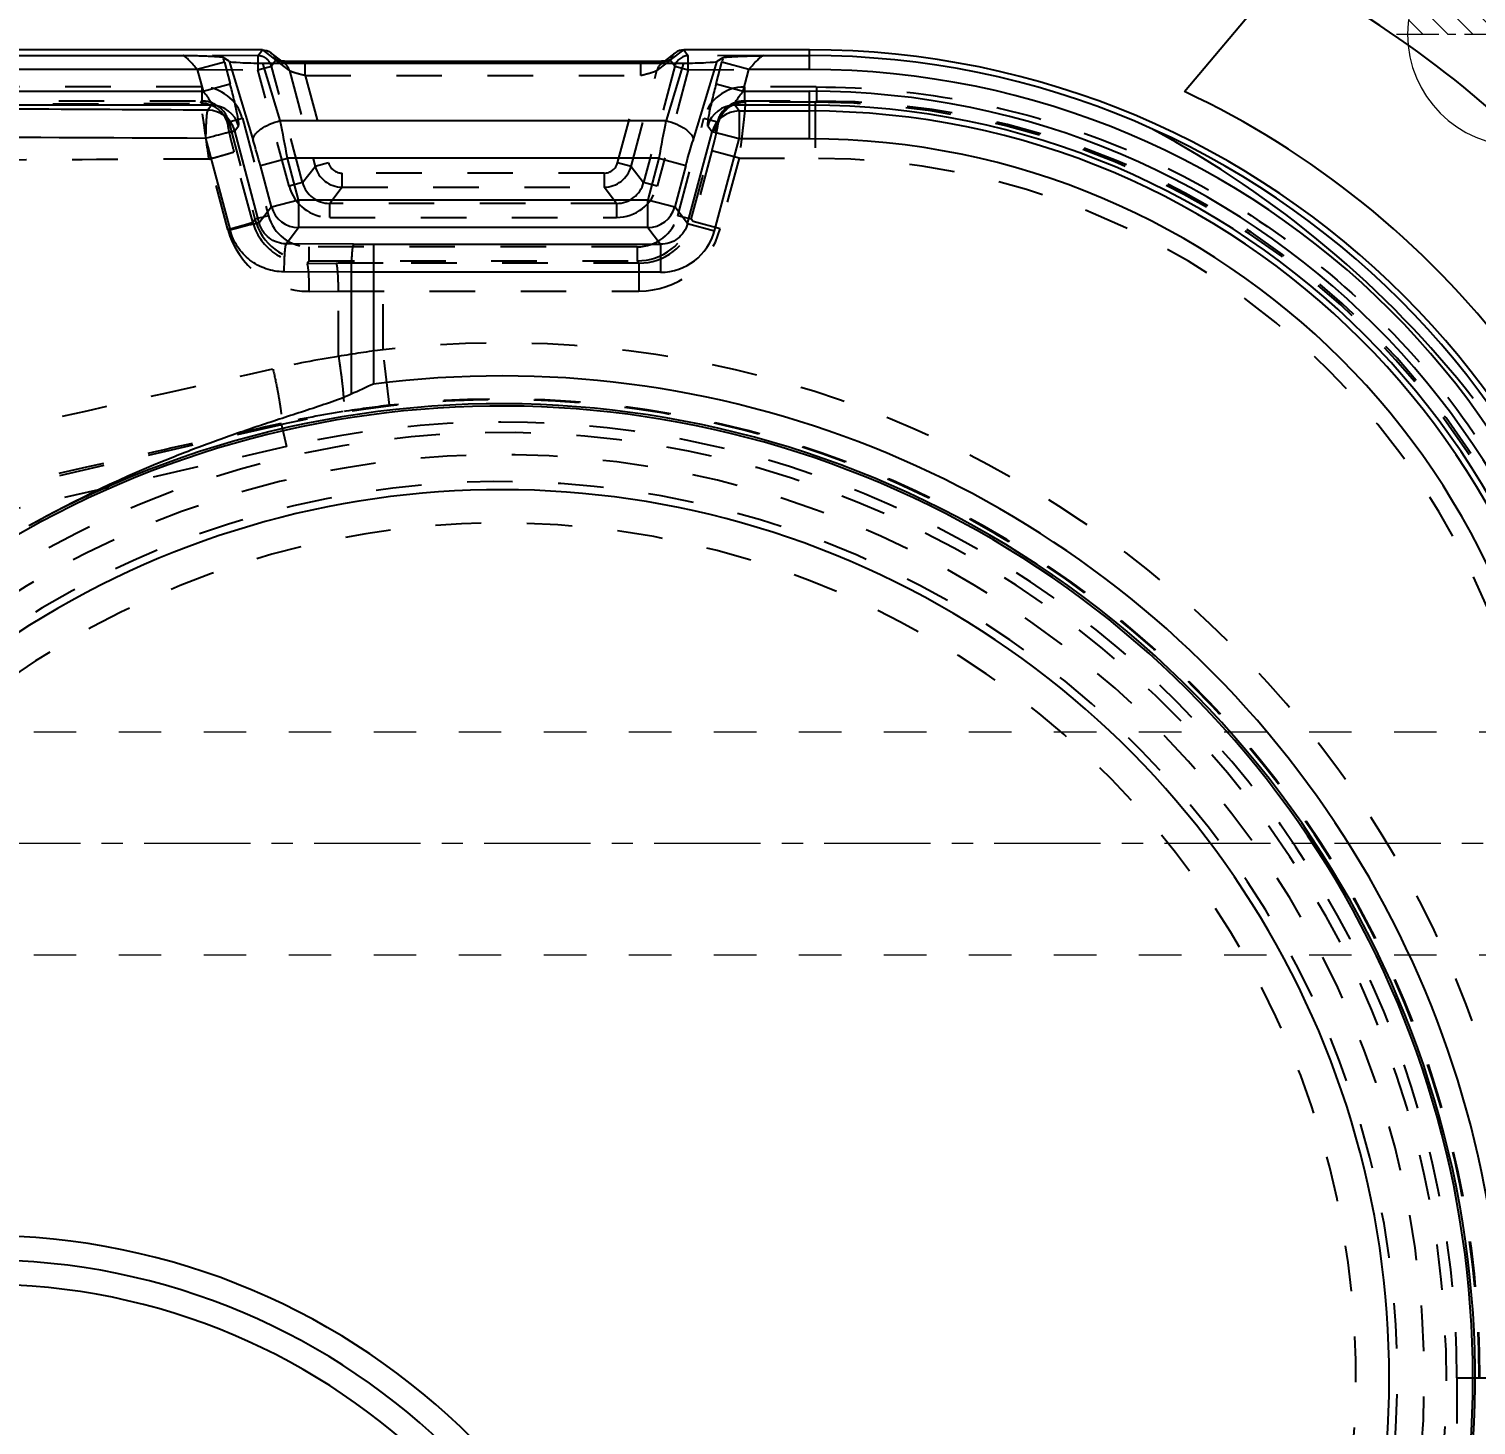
# Model space of a CAD drawing. Header units: millimetres. Extents: x 1727 to 4210, y -6182 to 759.
# Drawn here: x 2646.8 to 2698.7, y -1184.6 to -1134.5 of the extents above; entities that cross this region are included whole.
import ezdxf
from ezdxf.enums import TextEntityAlignment as Align

# ---------------------------------------------------------------- set-up
doc = ezdxf.new("R2010")
doc.units = ezdxf.units.MM
doc.header["$LTSCALE"] = 16.335
doc.header["$PDMODE"] = 3
doc.header["$PDSIZE"] = 0.3125
doc.linetypes.add('CENTER', pattern=[0.6, 0.375, -0.075, 0.075, -0.075])
doc.linetypes.add('HIDDEN', pattern=[0.2, 0.1, -0.1])
doc.layers.get('0').update_dxf_attribs({"linetype": 'CONTINUOUS'})
doc.layers.get('Defpoints').update_dxf_attribs({"linetype": 'CONTINUOUS'})
doc.layers.add('cool', color=153, linetype='HIDDEN', lineweight=9)
doc.layers.add('epin', color=13, linetype='CONTINUOUS', lineweight=9)
doc.layers.add('DEFAULT_2', color=8, linetype='HIDDEN')
doc.styles.get("Standard").update_dxf_attribs({"font": 'txt', "width": 0.8})
doc.styles.add('TXT05', font='txt.shx', dxfattribs={"width": 0.5, "bigfont": 'gbcbig.shx'})
doc.dimstyles.new('mold', dxfattribs={"dimtxt": 8, "dimasz": 5, "dimexe": 0, "dimexo": 0, "dimgap": 0, "dimtad": 1, "dimzin": 1, "dimtxsty": 'Standard', "dimcen": 0, "dimclrd": 4, "dimclre": 4, "dimclrt": 6, "dimazin": 0, "dimtfac": 1, "dimtofl": 0, "dimtmove": 0, "dimatfit": 3, "dimfxl": 0, "dimarcsym": 0})

# ---------------------------------------------------------------- blocks, each defined once
blk = doc.blocks.new('124')
at = {"layer": 'cool', "ltscale": 0.932966}
for p, q in [((10.142, -1344.709), (401.482, -1344.709)), ((10.142, -1352.709), (401.482, -1352.709))]:
    blk.add_line(p, q, dxfattribs=at)
at = {"layer": 'cool', "color": 1, "linetype": 'CENTER', "ltscale": 0.621977}
blk.add_line((-4.188, -1348.709), (415.812, -1348.709), dxfattribs=at)
blk = doc.blocks.new('*D193')
at = {"color": 4, "lineweight": -2}
for p, q in [((2682.784, -958.709), (2891.671, -958.709)), ((2891.671, -1253.709), (2891.671, -963.709)), ((2848.599, -1258.709), (2891.671, -1258.709))]:
    blk.add_line(p, q, dxfattribs=at)
at = {"color": 4}
for points in [[(2890.838, -963.709), (2892.504, -963.709), (2891.671, -958.709)], [(2890.838, -1253.709), (2892.504, -1253.709), (2891.671, -1258.709)]]:
    blk.add_solid(points, dxfattribs=at)
at = {"layer": 'Defpoints', "color": 0}
for p in [(2682.784, -958.709), (2891.671, -958.709), (2848.599, -1258.709)]:
    blk.add_point(p, dxfattribs=at)
at = {"color": 6, "insert": (2887.004, -1098.298), "char_height": 8, "attachment_point": 5, "rotation": 90}
blk.add_mtext('300,00', dxfattribs=at)
blk = doc.blocks.new('epin_ejp_8')
at = {"layer": 'epin'}
h = blk.add_hatch(dxfattribs=at)
h.set_pattern_fill('_ANSI31', color=123, scale=0.2, angle=90, style=0)
h.set_pattern_definition([(135, (-263.1036, 1313.3417), (-0.4490128, -0.4490128), [])])
h.paths.add_polyline_path([(0, 4, 0.414214), (-4, 0), (0, 0)])
h.paths.add_polyline_path([(4, 0), (0, 0), (0, -4, 0.414214)])
at = {"layer": 'epin', "color": 1, "linetype": 'CENTER', "ltscale": 0.248791}
for p, q in [((0, -4.4), (0, 4.4)), ((-4.4, 0), (4.4, 0))]:
    blk.add_line(p, q, dxfattribs=at)
at = {"layer": 'epin'}
blk.add_circle((0, 0), 4, dxfattribs=at)
at = {"layer": 'epin', "color": 6, "style": 'TXT05', "width": 0.5}
blk.add_text('%%c8', height=2.8, dxfattribs=at).set_placement((1.327, 1.8), align=Align.MIDDLE)
blk = doc.blocks.new('01')
at = {"layer": 'epin', "color": 4, "xscale": -1, "rotation": 270}
blk.add_blockref('epin_ejp_8', (2700.273, -1134.709), dxfattribs=at)

msp = doc.modelspace()

# ---------------------------------------------------------------- linework, layer by layer
msp.add_line((2688.277, -1136.766), (2691.985, -1132.346))
at = {"color": 7, "linetype": 'Continuous'}
for p, q in [((2655.219, -1135.269), (2469.327, -1135.269)), ((2619.319, -1135.473), (2652.379, -1135.473)), ((2654.028, -1135.679), (2653.808, -1135.546)), ((2655.219, -1135.269), (2655.704, -1135.641)), ((2655.91, -1135.668), (2655.525, -1135.372)), ((2670.022, -1135.372), (2669.637, -1135.668)), ((2669.842, -1135.641), (2670.327, -1135.269)), ((2674.833, -1135.269), (2670.327, -1135.269)), ((2671.518, -1135.679), (2671.738, -1135.546)), ((2673.167, -1135.473), (2674.833, -1135.473)), ((2674.833, -1135.975), (2674.833, -1135.269)), ((2652.886, -1135.975), (2619.319, -1135.975)), ((2653.854, -1135.715), (2652.886, -1135.975)), ((2652.886, -1135.975), (2653.094, -1136.75)), ((2653.854, -1135.715), (2654.062, -1136.491)), ((2654.028, -1135.679), (2654.89, -1138.514)), ((2655.231, -1135.743), (2670.315, -1135.743)), ((2655.859, -1137.805), (2655.231, -1135.743)), ((2655.848, -1135.662), (2655.836, -1135.661)), ((2656.494, -1135.689), (2656.31, -1135.685)), ((2656.756, -1135.691), (2656.756, -1135.691)), ((2668.859, -1135.691), (2656.756, -1135.691)), ((2668.79, -1135.691), (2668.79, -1135.691)), ((2669.055, -1135.689), (2668.859, -1135.691)), ((2669.236, -1135.686), (2669.055, -1135.689)), ((2670.315, -1135.743), (2669.688, -1137.805)), ((2670.656, -1138.514), (2671.518, -1135.679)), ((2671.484, -1136.491), (2671.692, -1135.715)), ((2672.66, -1135.975), (2671.692, -1135.715)), ((2672.452, -1136.75), (2672.66, -1135.975)), ((2674.833, -1135.975), (2672.66, -1135.975)), ((2653.094, -1136.75), (2654.062, -1136.491)), ((2671.484, -1136.491), (2672.452, -1136.75)), ((2625.168, -1136.75), (2653.094, -1136.75)), ((2672.452, -1136.75), (2674.833, -1136.75)), ((2674.833, -1138.462), (2674.833, -1136.75)), ((2653.395, -1137.252), (2625.168, -1137.252)), ((2653.395, -1137.252), (2653.259, -1137.429)), ((2674.833, -1137.252), (2672.151, -1137.252)), ((2672.31, -1137.459), (2672.151, -1137.252)), ((2672.31, -1137.459), (2674.833, -1137.459)), ((2672.31, -1137.459), (2672.31, -1138.462)), ((2654.228, -1138.172), (2654.364, -1137.995)), ((2655.106, -1141.469), (2654.228, -1138.172)), ((2655.859, -1137.805), (2669.688, -1137.805)), ((2670.46, -1141.495), (2671.342, -1138.202)), ((2671.183, -1137.995), (2671.342, -1138.202)), ((2672.31, -1138.462), (2671.342, -1138.202)), ((2653.184, -1138.431), (2654.062, -1141.729)), ((2671.428, -1141.755), (2672.31, -1138.462)), ((2674.833, -1138.462), (2672.31, -1138.462)), ((2655.146, -1139.413), (2656.115, -1139.153)), ((2669.431, -1139.153), (2656.115, -1139.153)), ((2656.513, -1140.639), (2656.115, -1139.153)), ((2669.431, -1139.153), (2669.033, -1140.639)), ((2669.431, -1139.153), (2670.4, -1139.413)), ((2655.544, -1140.899), (2655.146, -1139.413)), ((2670.4, -1139.413), (2670.002, -1140.899)), ((2655.544, -1140.899), (2656.513, -1140.639)), ((2656.513, -1140.639), (2669.033, -1140.639)), ((2656.513, -1140.639), (2656.513, -1141.642)), ((2669.033, -1141.642), (2669.033, -1140.639)), ((2669.033, -1140.639), (2670.002, -1140.899)), ((2655.544, -1140.899), (2655.106, -1141.469)), ((2670.46, -1141.495), (2670.002, -1140.899)), ((2656.067, -1142.223), (2656.513, -1141.642)), ((2669.033, -1141.642), (2656.513, -1141.642)), ((2669.033, -1141.642), (2669.491, -1142.238)), ((2670.46, -1141.495), (2671.428, -1141.755)), ((2658.482, -1142.236), (2656.067, -1142.223)), ((2659.203, -1142.238), (2669.491, -1142.238)), ((2659.203, -1142.238), (2659.203, -1147.248)), ((2669.491, -1142.238), (2669.491, -1143.241)), ((2658.402, -1143.239), (2655.989, -1143.226)), ((2669.491, -1143.241), (2658.402, -1143.239)), ((2658.402, -1143.239), (2658.402, -1147.615))]:
    msp.add_line(p, q, dxfattribs=at)
for points in [[(2656.31, -1135.685), (2656.147, -1135.68), (2656.013, -1135.674), (2655.912, -1135.668), (2655.848, -1135.662)], [(2656.756, -1135.691), (2656.695, -1135.691), (2656.494, -1135.689)], [(2669.528, -1135.675), (2669.395, -1135.681), (2669.236, -1135.686)], [(2669.707, -1135.662), (2669.714, -1135.66), (2669.697, -1135.662), (2669.63, -1135.668), (2669.528, -1135.675)]]:
    msp.add_lwpolyline(points, dxfattribs=at)
for centre, radius, start, end in [((2674.833, -1165.419), 37.15, 40.6049, 61.1064), ((2631.561, -1141.689), 23.079, 15, 15.4345), ((2693.946, -1141.678), 23.039, 164.5652, 165.0004), ((2674.833, -1165.419), 30.15, 0, 90), ((2674.833, -1165.419), 29.946, 0, 90), ((2655.706, -1136.144), 0.502, 74.8253, 90.1057), ((2656.492, -1126.004), 9.684, 267.3089, 268.0391), ((2656.644, -1121.708), 13.983, 268.0226, 268.907), ((2656.725, -1117.936), 17.755, 268.8752, 269.2134), ((2656.746, -1116.475), 19.216, 269.2111, 269.4285), ((2656.755, -1115.606), 20.085, 269.4284, 270.0039), ((2668.791, -1115.568), 20.123, 269.9971, 270.4573), ((2668.798, -1116.308), 19.383, 270.4551, 270.8175), ((2668.823, -1118.07), 17.621, 270.8163, 271.156), ((2668.876, -1120.65), 15.04, 271.1528, 271.8174), ((2668.973, -1123.843), 11.846, 271.8375, 272.1332), ((2669.076, -1126.514), 9.173, 272.1113, 272.7626), ((2669.841, -1136.144), 0.502, 89.8964, 105.5966), ((2674.833, -1165.419), 29.444, 0, 90), ((2674.833, -1165.419), 28.668, 0, 90), ((2674.833, -1165.419), 31.65, 37.4438, 64.8647), ((2653.255, -1138.437), 1.008, 15.2295, 89.7705), ((2653.391, -1138.26), 1.008, 15.2413, 89.7587), ((2672.155, -1138.26), 1.008, 90.2414, 164.7586), ((2672.314, -1138.467), 1.008, 90.2295, 164.7705), ((2674.833, -1165.419), 28.167, 0, 90), ((2674.833, -1165.419), 27.959, 0, 90), ((2595.748, -1149.926), 61.32, 10.11819, 11.40062), ((2729.924, -1149.95), 61.449, 168.60072, 169.88047), ((2669.808, -1170.444), 36.675, 38.1998, 61.8002), ((2628.521, -1146.516), 27.556, 14.9378, 16.8814), ((2674.833, -1165.419), 26.957, 0, 90), ((2656.517, -1140.634), 1.008, 195.2295, 269.7705), ((2669.029, -1140.634), 1.008, 270.2295, 344.7705), ((2669.492, -1141.236), 2.004, 269.982, 345.0182), ((2659.203, -1013.246), 128.993, 269.67995, 270.00019), ((2663.778, -1182.871), 35.915, 341.0137, 97.3183), ((2683.161, -1200.68), 58.557, 114.15063, 115.01257), ((2663.778, -1182.871), 34.835, 290.8516, 128.7445), ((2663.778, -1182.871), 34.916, 341.0148, 119.0019), ((2663.778, -1182.871), 31.836, 290.8517, 131.6467), ((2645.186, -1202.604), 24.83, 0, 90), ((2645.186, -1202.604), 23.96, 0, 90), ((2645.186, -1202.604), 23.089, 0, 90)]:
    msp.add_arc(centre, radius, start, end, dxfattribs=at)
for centre, major_axis, start_param, end_param in [((2655.076, -1135.683), (1.053, -0.009), -3.046388, -1.422493), ((2670.47, -1135.683), (1.053, 0.009), -1.719099, -0.095205)]:
    msp.add_ellipse(centre, major_axis=major_axis, ratio=0.056797, start_param=start_param, end_param=end_param, dxfattribs=at)
for points, knots in [([(2653.808, -1135.546), (2653.802, -1135.543), (2653.784, -1135.538), (2653.727, -1135.528), (2653.622, -1135.519), (2653.465, -1135.509), (2653.274, -1135.5), (2653.062, -1135.493), (2652.761, -1135.484), (2652.532, -1135.478), (2652.379, -1135.473)], [0, 0, 0, 0, 0.014545, 0.040016, 0.120853, 0.23418, 0.370364, 0.520836, 0.679114, 1, 1, 1, 1]), ([(2652.886, -1135.975), (2652.838, -1135.915), (2652.744, -1135.804), (2652.624, -1135.673), (2652.532, -1135.584), (2652.473, -1135.531), (2652.424, -1135.494), (2652.393, -1135.476), (2652.379, -1135.473)], [0, 0, 0, 0, 0.31742, 0.611488, 0.741434, 0.853822, 0.942414, 1, 1, 1, 1]), ([(2671.738, -1135.546), (2671.744, -1135.543), (2671.763, -1135.538), (2671.819, -1135.528), (2671.925, -1135.519), (2672.082, -1135.509), (2672.273, -1135.5), (2672.485, -1135.492), (2672.786, -1135.484), (2673.014, -1135.478), (2673.167, -1135.473)], [0, 0, 0, 0, 0.014615, 0.040203, 0.121256, 0.234766, 0.370927, 0.52133, 0.679536, 1, 1, 1, 1]), ([(2672.66, -1135.975), (2672.71, -1135.912), (2672.809, -1135.795), (2672.951, -1135.643), (2673.058, -1135.542), (2673.128, -1135.491), (2673.155, -1135.475), (2673.167, -1135.473)], [0, 0, 0, 0, 0.33498, 0.638507, 0.870628, 0.949705, 1, 1, 1, 1]), ([(2655.704, -1135.641), (2655.713, -1135.648), (2655.749, -1135.653), (2655.815, -1135.663), (2655.917, -1135.67), (2655.994, -1135.675), (2656.038, -1135.677)], [0, 0, 0, 0, 0.10026, 0.305905, 0.610235, 1, 1, 1, 1]), ([(2669.518, -1135.677), (2669.541, -1135.675), (2669.617, -1135.671), (2669.694, -1135.666), (2669.748, -1135.66)], [0, 0, 0, 0, 0.296283, 1, 1, 1, 1]), ([(2669.748, -1135.66), (2669.769, -1135.658), (2669.8, -1135.653), (2669.834, -1135.648), (2669.842, -1135.641)], [0, 0, 0, 0, 0.670522, 1, 1, 1, 1]), ([(2654.364, -1137.995), (2654.367, -1137.99), (2654.371, -1137.974), (2654.373, -1137.925), (2654.363, -1137.831), (2654.341, -1137.686), (2654.305, -1137.498), (2654.257, -1137.276), (2654.178, -1136.936), (2654.111, -1136.672), (2654.062, -1136.491)], [0, 0, 0, 0, 0.011511, 0.031183, 0.095927, 0.193181, 0.318822, 0.468037, 0.635434, 1, 1, 1, 1]), ([(2671.484, -1136.491), (2671.436, -1136.671), (2671.368, -1136.936), (2671.289, -1137.276), (2671.241, -1137.498), (2671.205, -1137.686), (2671.183, -1137.831), (2671.173, -1137.925), (2671.176, -1137.973), (2671.179, -1137.99), (2671.183, -1137.995)], [0, 0, 0, 0, 0.364303, 0.53177, 0.681175, 0.806853, 0.90403, 0.968772, 0.988473, 1, 1, 1, 1]), ([(2653.094, -1136.75), (2653.141, -1136.809), (2653.226, -1136.92), (2653.329, -1137.068), (2653.385, -1137.174), (2653.406, -1137.228), (2653.401, -1137.249), (2653.395, -1137.252)], [0, 0, 0, 0, 0.380317, 0.699723, 0.911969, 0.970116, 1, 1, 1, 1]), ([(2672.151, -1137.252), (2672.145, -1137.249), (2672.141, -1137.228), (2672.162, -1137.174), (2672.217, -1137.068), (2672.321, -1136.92), (2672.405, -1136.809), (2672.452, -1136.75)], [0, 0, 0, 0, 0.029864, 0.087946, 0.300081, 0.619563, 1, 1, 1, 1]), ([(2653.259, -1137.429), (2650.922, -1137.416), (2641.568, -1137.369), (2632.214, -1137.329), (2625.196, -1137.303)], [0, 0, 0, 0, 0.249851, 1, 1, 1, 1]), ([(2653.259, -1137.429), (2653.252, -1137.436), (2653.243, -1137.468), (2653.229, -1137.529), (2653.218, -1137.627), (2653.206, -1137.755), (2653.197, -1137.908), (2653.187, -1138.136), (2653.184, -1138.313), (2653.184, -1138.431)], [0, 0, 0, 0, 0.030562, 0.093218, 0.190773, 0.320107, 0.475614, 0.647564, 1, 1, 1, 1]), ([(2653.184, -1138.431), (2653.309, -1138.398), (2653.545, -1138.336), (2653.825, -1138.264), (2654.013, -1138.218), (2654.114, -1138.193), (2654.182, -1138.18), (2654.217, -1138.172), (2654.228, -1138.172)], [0, 0, 0, 0, 0.362226, 0.679467, 0.805605, 0.903479, 0.969038, 1, 1, 1, 1]), ([(2654.89, -1138.514), (2654.882, -1138.447), (2654.93, -1138.332), (2655.037, -1138.21), (2655.208, -1138.069), (2655.482, -1137.92), (2655.728, -1137.837), (2655.859, -1137.805)], [0, 0, 0, 0, 0.159494, 0.265486, 0.38942, 0.680561, 1, 1, 1, 1]), ([(2669.688, -1137.805), (2669.819, -1137.837), (2670.064, -1137.92), (2670.338, -1138.069), (2670.509, -1138.21), (2670.617, -1138.332), (2670.664, -1138.447), (2670.656, -1138.514)], [0, 0, 0, 0, 0.319254, 0.610249, 0.734273, 0.840389, 1, 1, 1, 1]), ([(2625.144, -1138.306), (2627.482, -1138.315), (2636.828, -1138.351), (2646.175, -1138.394), (2653.184, -1138.431)], [0, 0, 0, 0, 0.250139, 1, 1, 1, 1]), ([(2670.4, -1139.413), (2670.421, -1139.335), (2670.502, -1139.035), (2670.589, -1138.735), (2670.656, -1138.514)], [0, 0, 0, 0, 0.257941, 1, 1, 1, 1]), ([(2655.106, -1141.469), (2655.096, -1141.469), (2655.065, -1141.476), (2654.998, -1141.49), (2654.896, -1141.514), (2654.7, -1141.562), (2654.418, -1141.634), (2654.182, -1141.697), (2654.062, -1141.729)], [0, 0, 0, 0, 0.027773, 0.089958, 0.188779, 0.320427, 0.651856, 1, 1, 1, 1]), ([(2655.989, -1143.225), (2655.771, -1143.224), (2655.334, -1143.15), (2654.751, -1142.832), (2654.299, -1142.345), (2654.118, -1141.939), (2654.062, -1141.729)], [0, 0, 0, 0, 0.249661, 0.499558, 0.749704, 1, 1, 1, 1]), ([(2656.067, -1142.223), (2655.852, -1142.221), (2655.412, -1142.069), (2655.161, -1141.678), (2655.106, -1141.469)], [0, 0, 0, 0, 0.498855, 1, 1, 1, 1]), ([(2670.46, -1141.495), (2670.405, -1141.703), (2670.15, -1142.094), (2669.706, -1142.239), (2669.491, -1142.238)], [0, 0, 0, 0, 0.499994, 1, 1, 1, 1]), ([(2656.067, -1142.223), (2656.059, -1142.23), (2656.05, -1142.261), (2656.036, -1142.321), (2656.024, -1142.418), (2656.012, -1142.545), (2656.003, -1142.698), (2655.993, -1142.928), (2655.989, -1143.106), (2655.989, -1143.226)], [0, 0, 0, 0, 0.030145, 0.091729, 0.187945, 0.316192, 0.471343, 0.643856, 1, 1, 1, 1]), ([(2658.482, -1142.236), (2658.474, -1142.244), (2658.464, -1142.278), (2658.45, -1142.341), (2658.438, -1142.438), (2658.426, -1142.561), (2658.417, -1142.708), (2658.406, -1142.937), (2658.403, -1143.116), (2658.402, -1143.239)], [0, 0, 0, 0, 0.033775, 0.099453, 0.196073, 0.320383, 0.468341, 0.634976, 1, 1, 1, 1]), ([(2658.402, -1147.615), (2658.148, -1147.733), (2657.62, -1147.922), (2656.823, -1148.187), (2656.023, -1148.445), (2654.958, -1148.794), (2653.634, -1149.249), (2652.585, -1149.646), (2652.065, -1149.853)], [0, 0, 0, 0, 0.124972, 0.249953, 0.374944, 0.499941, 0.749954, 1, 1, 1, 1])]:
    msp.add_open_spline(points, degree=3, knots=knots, dxfattribs=at)
for points in [[(2655.219, -1135.269), (2655.326, -1135.269), (2655.439, -1135.307), (2655.525, -1135.372)], [(2670.327, -1135.269), (2670.219, -1135.269), (2670.107, -1135.307), (2670.022, -1135.372)], [(2652.065, -1149.853), (2650.276, -1150.565), (2648.527, -1151.389), (2646.849, -1152.333)]]:
    msp.add_open_spline(points, degree=3, dxfattribs=at)
at = {"layer": 'DEFAULT_2', "color": 8, "linetype": 'HIDDEN'}
for p, q in [((2655.058, -1135.481), (2652.379, -1135.473)), ((2655.058, -1135.481), (2655.219, -1135.269)), ((2655.058, -1135.481), (2655.058, -1135.983)), ((2670.327, -1135.269), (2670.488, -1135.481)), ((2673.167, -1135.473), (2670.488, -1135.481)), ((2670.488, -1135.983), (2670.488, -1135.481)), ((2652.886, -1135.975), (2655.058, -1135.983)), ((2655.058, -1135.983), (2655.543, -1135.853)), ((2656.177, -1140.157), (2655.058, -1135.983)), ((2655.705, -1135.642), (2655.543, -1135.853)), ((2656.661, -1140.027), (2655.543, -1135.853)), ((2656.189, -1136.013), (2655.705, -1135.642)), ((2656.01, -1135.745), (2655.91, -1135.668)), ((2656.01, -1135.745), (2656.005, -1135.741)), ((2656.189, -1136.013), (2657.108, -1139.445)), ((2656.756, -1136.193), (2656.756, -1135.691)), ((2668.438, -1139.445), (2669.358, -1136.013)), ((2668.79, -1136.193), (2668.79, -1135.691)), ((2670.003, -1135.853), (2668.885, -1140.027)), ((2669.842, -1135.642), (2669.358, -1136.013)), ((2670.488, -1135.983), (2669.369, -1140.157)), ((2669.637, -1135.668), (2669.536, -1135.745)), ((2669.536, -1135.745), (2669.54, -1135.742)), ((2670.003, -1135.853), (2669.842, -1135.642)), ((2670.003, -1135.853), (2670.488, -1135.983)), ((2670.488, -1135.983), (2672.66, -1135.975)), ((2653.047, -1136.599), (2471.499, -1136.599)), ((2653.047, -1136.599), (2653.047, -1137.101)), ((2656.756, -1136.193), (2668.79, -1136.193)), ((2656.756, -1136.193), (2657.593, -1139.315)), ((2667.953, -1139.315), (2668.79, -1136.193)), ((2675.067, -1136.599), (2672.499, -1136.599)), ((2672.5, -1136.599), (2672.5, -1137.101)), ((2675.08, -1136.599), (2675.08, -1137.101)), ((2471.5, -1137.101), (2653.047, -1137.101)), ((2653.007, -1137.179), (2653.047, -1137.101)), ((2672.5, -1137.101), (2675.08, -1137.101)), ((2672.5, -1137.101), (2672.524, -1137.148)), ((2675.032, -1137.148), (2672.524, -1137.148)), ((2675.032, -1137.148), (2675.08, -1137.101)), ((2675.032, -1137.148), (2675.032, -1139.153)), ((2653.976, -1137.922), (2654.015, -1137.845)), ((2654.015, -1137.845), (2654.5, -1137.715)), ((2654.015, -1137.845), (2654.952, -1141.343)), ((2654.5, -1137.716), (2655.437, -1141.213)), ((2670.109, -1141.213), (2671.046, -1137.716)), ((2670.594, -1141.343), (2671.531, -1137.845)), ((2671.046, -1137.715), (2671.531, -1137.845)), ((2671.531, -1137.845), (2671.554, -1137.891)), ((2653.981, -1141.706), (2653.301, -1139.183)), ((2654.874, -1141.446), (2654.195, -1138.923)), ((2671.336, -1138.893), (2670.658, -1141.427)), ((2672.306, -1139.153), (2671.336, -1138.893)), ((2672.306, -1139.153), (2671.627, -1141.686)), ((2672.306, -1139.153), (2675.018, -1139.153)), ((2656.661, -1140.027), (2657.108, -1139.445)), ((2657.593, -1139.315), (2657.108, -1139.445)), ((2667.469, -1139.687), (2658.078, -1139.687)), ((2658.078, -1140.189), (2658.078, -1139.687)), ((2667.469, -1139.687), (2667.469, -1140.189)), ((2668.438, -1139.445), (2667.953, -1139.315)), ((2668.438, -1139.445), (2668.885, -1140.027)), ((2656.661, -1140.027), (2656.177, -1140.157)), ((2658.078, -1140.189), (2657.631, -1140.771)), ((2658.078, -1140.189), (2667.469, -1140.189)), ((2667.915, -1140.771), (2667.469, -1140.189)), ((2669.369, -1140.157), (2668.885, -1140.027)), ((2667.915, -1140.771), (2657.631, -1140.771)), ((2657.631, -1141.273), (2657.631, -1140.771)), ((2667.915, -1140.771), (2667.915, -1141.273)), ((2655.437, -1141.214), (2654.952, -1141.343)), ((2657.631, -1141.273), (2667.915, -1141.273)), ((2670.594, -1141.343), (2670.109, -1141.214)), ((2654.874, -1141.446), (2654.952, -1141.343)), ((2670.658, -1141.427), (2670.594, -1141.343)), ((2671.627, -1141.686), (2670.658, -1141.427)), ((2668.655, -1142.329), (2656.891, -1142.329)), ((2656.891, -1142.831), (2656.891, -1142.329)), ((2668.655, -1142.329), (2668.655, -1142.831)), ((2656.891, -1142.831), (2656.821, -1142.922)), ((2656.891, -1142.831), (2668.655, -1142.831)), ((2668.719, -1142.914), (2668.655, -1142.831)), ((2656.821, -1142.922), (2657.867, -1142.918)), ((2668.719, -1142.914), (2659.544, -1142.914)), ((2659.544, -1146.018), (2659.544, -1142.914)), ((2668.719, -1142.914), (2668.719, -1143.918)), ((2656.9, -1143.926), (2657.947, -1143.921)), ((2657.947, -1143.921), (2668.719, -1143.918)), ((2657.947, -1146.257), (2657.947, -1143.924)), ((2659.772, -1148.01), (2659.544, -1146.018)), ((2655.903, -1148.704), (2639.66, -1152.448)), ((2655.893, -1148.659), (2656.083, -1149.485)), ((2656.083, -1149.485), (2639.84, -1153.229)), ((2698.039, -1182.871), (2700.874, -1182.871)), ((2698.039, -1182.871), (2698.039, -1251.713))]:
    msp.add_line(p, q, dxfattribs=at)
for points in [[(2655.836, -1135.661), (2655.832, -1135.66), (2655.882, -1135.674), (2655.983, -1135.725), (2656.003, -1135.739)], [(2669.543, -1135.74), (2669.56, -1135.727), (2669.659, -1135.676), (2669.707, -1135.662)]]:
    msp.add_lwpolyline(points, dxfattribs=at)
for centre, radius, start, end in [((2655.056, -1135.984), 0.504, 65.2106, 89.8049), ((2670.489, -1135.984), 0.503, 90.124, 164.876), ((2655.706, -1136.141), 0.5, 14.7795, 74.8253), ((2669.841, -1136.141), 0.5, 105.5966, 165.2208), ((2653.046, -1138.104), 1.504, 14.9381, 89.985), ((2672.5, -1138.104), 1.504, 90.016, 165.0614), ((2675.046, -1165.206), 28.057, 359.9718, 90.0282), ((2675.11, -1165.142), 28.04, 359.9392, 90.0609), ((2562.49, 15974.365), 17111.784, 270.1759389, 270.3030801), ((2653.004, -1138.186), 1.007, 15.2226, 89.8649), ((2675.058, -1165.194), 26.04, 359.9136, 90.0864), ((2658.078, -1139.184), 1.005, 195.0484, 269.9516), ((2658.077, -1139.186), 0.502, 194.9818, 270.0172), ((2667.469, -1139.186), 0.502, 269.9818, 345.0172), ((2667.468, -1139.184), 1.005, 270.0484, 344.9516), ((2657.631, -1139.768), 1.505, 194.9876, 270.0033), ((2657.629, -1139.77), 1.002, 194.9083, 270.0911), ((2667.917, -1139.77), 1.002, 269.9083, 345.0911), ((2667.915, -1139.768), 1.505, 269.9876, 345.0033), ((2656.891, -1140.824), 1.505, 194.9811, 270.0197), ((2668.655, -1140.824), 1.505, 269.9811, 345.0197), ((2656.876, -1140.925), 2.999, 195.1041, 270.2119), ((2656.892, -1140.823), 2.008, 195.0224, 269.9776), ((2668.654, -1140.823), 2.008, 270.0224, 344.9776), ((2668.722, -1140.911), 2.003, 269.9073, 345.0937), ((2668.719, -1140.908), 3.01, 269.9923, 345.0077), ((2659.542, -1543.311), 400.397, 89.9998, 90.23969), ((2663.778, -1182.871), 37.096, 0, 96.5548), ((2663.73, -1182.922), 37.118, 98.9629, 102.6542), ((2663.914, -1180.595), 34.852, 97.2043, 99.8586), ((2663.778, -1182.871), 35.063, 0, 102.979), ((2664.334, -1187.709), 39.961, 96.5546, 98.9588), ((2663.778, -1182.871), 35.09, 0, 96.5548), ((2663.561, -1182.805), 34.996, 98.9596, 102.6574), ((2663.778, -1182.871), 33.886, 282.4745, 127.5255), ((2663.778, -1182.871), 34.261, 0, 102.979), ((2663.778, -1182.871), 33.094, 282.4745, 127.5255), ((2663.778, -1182.871), 32.128, 280.3033, 129.6967), ((2663.778, -1182.871), 30.644, 280.3007, 129.6983), ((2663.778, -1182.871), 30.644, 147.6348, 262.3652), ((2663.778, -1182.871), 33.886, 152.4745, 257.5255), ((2663.778, -1182.871), 32.128, 150.3033, 259.6967), ((2663.778, -1182.871), 33.094, 152.4745, 257.5255)]:
    msp.add_arc(centre, radius, start, end, dxfattribs=at)
for points in [[(2655.442, -1135.66), (2655.395, -1135.604), (2655.335, -1135.558), (2655.269, -1135.528)], [(2655.525, -1135.372), (2655.61, -1135.438), (2655.677, -1135.538), (2655.705, -1135.642)], [(2670.022, -1135.372), (2669.936, -1135.438), (2669.87, -1135.538), (2669.842, -1135.642)], [(2655.543, -1135.853), (2655.524, -1135.783), (2655.489, -1135.716), (2655.442, -1135.66)]]:
    msp.add_open_spline(points, degree=3, dxfattribs=at)
for points, knots in [([(2656.756, -1136.193), (2656.688, -1136.177), (2656.56, -1136.145), (2656.409, -1136.102), (2656.307, -1136.069), (2656.251, -1136.048), (2656.213, -1136.031), (2656.193, -1136.02), (2656.189, -1136.013)], [0, 0, 0, 0, 0.350856, 0.661491, 0.788294, 0.889506, 0.960845, 1, 1, 1, 1]), ([(2669.358, -1136.013), (2669.353, -1136.02), (2669.333, -1136.031), (2669.295, -1136.048), (2669.239, -1136.069), (2669.137, -1136.102), (2668.986, -1136.145), (2668.858, -1136.177), (2668.79, -1136.193)], [0, 0, 0, 0, 0.039152, 0.110491, 0.2117, 0.3385, 0.649132, 1, 1, 1, 1]), ([(2675.067, -1136.599), (2676.935, -1136.602), (2680.683, -1136.96), (2686.082, -1138.595), (2691.06, -1141.251), (2695.422, -1144.83), (2699, -1149.192), (2701.657, -1154.17), (2703.292, -1159.568), (2703.65, -1163.316), (2703.653, -1165.185)], [0, 0, 0, 0, 0.125001, 0.250001, 0.375001, 0.5, 0.624999, 0.749999, 0.874999, 1, 1, 1, 1]), ([(2654.015, -1137.845), (2653.96, -1137.637), (2653.705, -1137.247), (2653.262, -1137.1), (2653.047, -1137.101)], [0, 0, 0, 0, 0.500214, 1, 1, 1, 1]), ([(2672.5, -1137.101), (2672.285, -1137.1), (2671.842, -1137.247), (2671.586, -1137.637), (2671.531, -1137.845)], [0, 0, 0, 0, 0.499913, 1, 1, 1, 1]), ([(2672.524, -1137.148), (2672.414, -1137.148), (2672.192, -1137.189), (2671.804, -1137.392), (2671.609, -1137.687), (2671.554, -1137.891)], [0, 0, 0, 0, 0.252487, 0.512386, 1, 1, 1, 1]), ([(2672.524, -1137.148), (2672.528, -1137.168), (2672.523, -1137.233), (2672.518, -1137.361), (2672.499, -1137.553), (2672.473, -1137.801), (2672.439, -1138.096), (2672.385, -1138.552), (2672.34, -1138.909), (2672.306, -1139.153)], [0, 0, 0, 0, 0.030613, 0.09531, 0.192033, 0.317015, 0.465871, 0.633409, 1, 1, 1, 1]), ([(2653.301, -1139.183), (2653.267, -1138.939), (2653.205, -1138.483), (2653.127, -1137.943), (2653.074, -1137.583), (2653.045, -1137.392), (2653.023, -1137.263), (2653.012, -1137.199), (2653.007, -1137.179)], [0, 0, 0, 0, 0.365453, 0.68178, 0.806936, 0.903932, 0.969001, 1, 1, 1, 1]), ([(2653.976, -1137.922), (2653.972, -1137.931), (2653.976, -1137.966), (2653.983, -1138.029), (2654.002, -1138.127), (2654.028, -1138.252), (2654.062, -1138.4), (2654.117, -1138.627), (2654.162, -1138.803), (2654.195, -1138.923)], [0, 0, 0, 0, 0.030383, 0.095076, 0.192261, 0.318084, 0.467886, 0.635821, 1, 1, 1, 1]), ([(2671.336, -1138.893), (2671.369, -1138.773), (2671.414, -1138.596), (2671.469, -1138.37), (2671.503, -1138.222), (2671.529, -1138.097), (2671.548, -1137.999), (2671.554, -1137.935), (2671.559, -1137.9), (2671.554, -1137.891)], [0, 0, 0, 0, 0.364198, 0.531645, 0.68103, 0.806766, 0.904205, 0.969356, 1, 1, 1, 1]), ([(2653.301, -1139.183), (2650.612, -1139.197), (2639.846, -1139.252), (2629.08, -1139.296), (2621.004, -1139.324)], [0, 0, 0, 0, 0.249837, 1, 1, 1, 1]), ([(2653.301, -1139.183), (2653.41, -1139.154), (2653.571, -1139.11), (2653.778, -1139.051), (2653.914, -1139.013), (2654.026, -1138.979), (2654.11, -1138.954), (2654.163, -1138.936), (2654.188, -1138.928), (2654.195, -1138.923)], [0, 0, 0, 0, 0.363675, 0.537373, 0.692625, 0.820309, 0.915251, 0.974495, 1, 1, 1, 1]), ([(2653.98, -1141.706), (2654.09, -1141.676), (2654.252, -1141.632), (2654.46, -1141.573), (2654.596, -1141.535), (2654.708, -1141.501), (2654.791, -1141.477), (2654.842, -1141.458), (2654.867, -1141.451), (2654.874, -1141.446)], [0, 0, 0, 0, 0.367448, 0.541696, 0.696588, 0.823208, 0.916838, 0.975003, 1, 1, 1, 1]), ([(2654.874, -1141.446), (2654.985, -1141.862), (2655.503, -1142.641), (2656.391, -1142.925), (2656.821, -1142.922)], [0, 0, 0, 0, 0.500293, 1, 1, 1, 1]), ([(2656.9, -1143.926), (2656.9, -1143.806), (2656.897, -1143.628), (2656.887, -1143.397), (2656.877, -1143.243), (2656.865, -1143.115), (2656.853, -1143.018), (2656.839, -1142.959), (2656.829, -1142.927), (2656.821, -1142.922)], [0, 0, 0, 0, 0.35532, 0.528589, 0.684873, 0.81413, 0.91069, 0.971524, 1, 1, 1, 1]), ([(2657.947, -1143.921), (2657.946, -1143.802), (2657.943, -1143.623), (2657.933, -1143.393), (2657.924, -1143.238), (2657.912, -1143.111), (2657.899, -1143.013), (2657.885, -1142.955), (2657.875, -1142.923), (2657.867, -1142.918)], [0, 0, 0, 0, 0.355272, 0.528518, 0.684784, 0.814031, 0.910595, 0.971455, 1, 1, 1, 1]), ([(2657.947, -1146.257), (2657.983, -1146.489), (2658.033, -1146.834), (2658.086, -1147.282), (2658.116, -1147.583), (2658.134, -1147.837), (2658.139, -1148.029), (2658.135, -1148.149), (2658.124, -1148.21), (2658.116, -1148.23), (2658.111, -1148.236)], [0, 0, 0, 0, 0.352558, 0.524177, 0.67933, 0.808456, 0.906003, 0.968859, 0.988025, 1, 1, 1, 1]), ([(2635.301, -1151.275), (2636.993, -1150.893), (2643.758, -1149.367), (2650.524, -1147.845), (2655.598, -1146.706)], [0, 0, 0, 0, 0.250102, 1, 1, 1, 1]), ([(2655.601, -1146.716), (2655.652, -1146.944), (2655.723, -1147.283), (2655.804, -1147.723), (2655.853, -1148.018), (2655.887, -1148.266), (2655.906, -1148.455), (2655.91, -1148.572), (2655.903, -1148.633), (2655.897, -1148.653), (2655.893, -1148.659)], [0, 0, 0, 0, 0.354656, 0.52645, 0.681305, 0.80987, 0.906812, 0.969194, 0.988184, 1, 1, 1, 1]), ([(2655.893, -1148.659), (2654.403, -1148.995), (2648.443, -1150.336), (2642.483, -1151.68), (2638.013, -1152.69)], [0, 0, 0, 0, 0.249906, 1, 1, 1, 1])]:
    msp.add_open_spline(points, degree=3, knots=knots, dxfattribs=at)

# ---------------------------------------------------------------- block references
for name, p in [('01', (0, 0)), ('124', (2356.462, 185))]:
    msp.add_blockref(name, p)

# ---------------------------------------------------------------- dimensions: what is measured, and where the dimension line sits
dim = msp.add_linear_dim(base=(2891.671, -958.709), p1=(2848.599, -1258.709), p2=(2682.784, -958.709), angle=90, dimstyle='mold')
dim.commit()
dim.dimension.update_dxf_attribs({"geometry": '*D193', "text_midpoint": (2891.671, -1098.298), "dimtype": 160})

doc.saveas('drawing.dxf')
